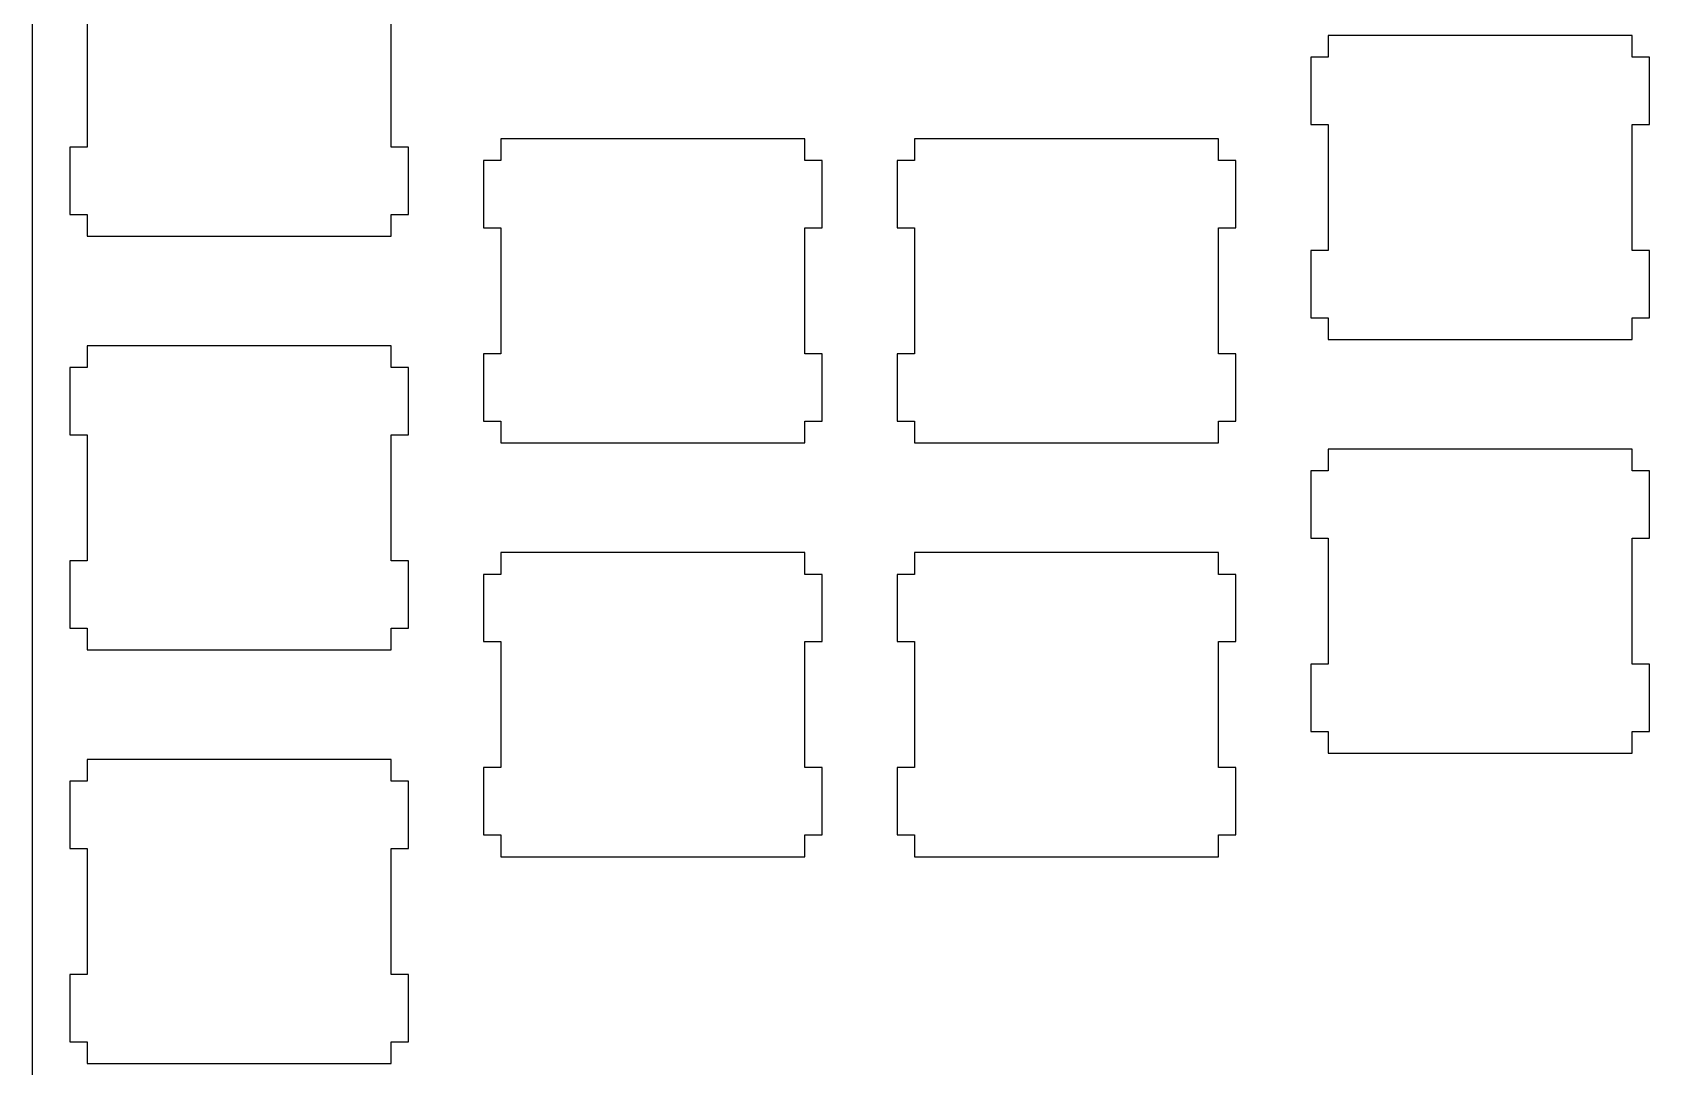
# Model space of a CAD drawing. Header units: millimetres. Extents: x 78 to 219, y 34 to 177.
# Drawn here: x 78.4 to 152.9, y 93.6 to 141.3 of the extents above; entities that cross this region are included whole.
import ezdxf

# ---------------------------------------------------------------- set-up
doc = ezdxf.new("R2010")
doc.units = ezdxf.units.MM
doc.header["$MEASUREMENT"] = 0

# ---------------------------------------------------------------- blocks, each defined once
blk = doc.blocks.new('block 5')
at = {"color": 7, "lineweight": 25, "true_color": 0xffffff}
blk.add_lwpolyline([(78.398, 33.629), (78.398, 176.98)], dxfattribs=at)
blk = doc.blocks.new('block 206')
at = {"color": 7, "lineweight": 25, "true_color": 0xffffff}
blk.add_lwpolyline([(80.923, 107.781), (80.923, 106.78)], dxfattribs=at)
blk = doc.blocks.new('block 207')
at = {"color": 7, "lineweight": 25, "true_color": 0xffffff}
blk.add_lwpolyline([(80.923, 106.78), (80.122, 106.78)], dxfattribs=at)
blk = doc.blocks.new('block 208')
at = {"color": 7, "lineweight": 25, "true_color": 0xffffff}
blk.add_lwpolyline([(80.122, 106.78), (80.122, 103.681)], dxfattribs=at)
blk = doc.blocks.new('block 209')
at = {"color": 7, "lineweight": 25, "true_color": 0xffffff}
blk.add_lwpolyline([(80.122, 103.681), (80.923, 103.681)], dxfattribs=at)
blk = doc.blocks.new('block 210')
at = {"color": 7, "lineweight": 25, "true_color": 0xffffff}
blk.add_lwpolyline([(80.923, 103.681), (80.923, 97.881)], dxfattribs=at)
blk = doc.blocks.new('block 211')
at = {"color": 7, "lineweight": 25, "true_color": 0xffffff}
blk.add_lwpolyline([(80.923, 97.881), (80.122, 97.881)], dxfattribs=at)
blk = doc.blocks.new('block 212')
at = {"color": 7, "lineweight": 25, "true_color": 0xffffff}
blk.add_lwpolyline([(80.122, 97.881), (80.122, 94.78)], dxfattribs=at)
blk = doc.blocks.new('block 213')
at = {"color": 7, "lineweight": 25, "true_color": 0xffffff}
blk.add_lwpolyline([(80.122, 94.78), (80.923, 94.78)], dxfattribs=at)
blk = doc.blocks.new('block 214')
at = {"color": 7, "lineweight": 25, "true_color": 0xffffff}
blk.add_lwpolyline([(80.923, 94.78), (80.923, 93.781)], dxfattribs=at)
blk = doc.blocks.new('block 215')
at = {"color": 7, "lineweight": 25, "true_color": 0xffffff}
blk.add_lwpolyline([(80.923, 93.781), (94.922, 93.781)], dxfattribs=at)
blk = doc.blocks.new('block 216')
at = {"color": 7, "lineweight": 25, "true_color": 0xffffff}
blk.add_lwpolyline([(94.922, 93.781), (94.922, 94.78)], dxfattribs=at)
blk = doc.blocks.new('block 217')
at = {"color": 7, "lineweight": 25, "true_color": 0xffffff}
blk.add_lwpolyline([(94.922, 94.78), (95.723, 94.78)], dxfattribs=at)
blk = doc.blocks.new('block 218')
at = {"color": 7, "lineweight": 25, "true_color": 0xffffff}
blk.add_lwpolyline([(95.723, 94.78), (95.723, 97.881)], dxfattribs=at)
blk = doc.blocks.new('block 219')
at = {"color": 7, "lineweight": 25, "true_color": 0xffffff}
blk.add_lwpolyline([(95.723, 97.881), (94.922, 97.881)], dxfattribs=at)
blk = doc.blocks.new('block 220')
at = {"color": 7, "lineweight": 25, "true_color": 0xffffff}
blk.add_lwpolyline([(94.922, 97.881), (94.922, 103.681)], dxfattribs=at)
blk = doc.blocks.new('block 221')
at = {"color": 7, "lineweight": 25, "true_color": 0xffffff}
blk.add_lwpolyline([(94.922, 103.681), (95.723, 103.681)], dxfattribs=at)
blk = doc.blocks.new('block 222')
at = {"color": 7, "lineweight": 25, "true_color": 0xffffff}
blk.add_lwpolyline([(95.723, 103.681), (95.723, 106.78)], dxfattribs=at)
blk = doc.blocks.new('block 223')
at = {"color": 7, "lineweight": 25, "true_color": 0xffffff}
blk.add_lwpolyline([(95.723, 106.78), (94.922, 106.78)], dxfattribs=at)
blk = doc.blocks.new('block 224')
at = {"color": 7, "lineweight": 25, "true_color": 0xffffff}
blk.add_lwpolyline([(94.922, 106.78), (94.922, 107.781)], dxfattribs=at)
blk = doc.blocks.new('block 225')
at = {"color": 7, "lineweight": 25, "true_color": 0xffffff}
blk.add_lwpolyline([(94.922, 107.781), (80.923, 107.781)], dxfattribs=at)
blk = doc.blocks.new('block 246')
at = {"color": 7, "lineweight": 25, "true_color": 0xffffff}
blk.add_lwpolyline([(119.023, 117.306), (119.023, 116.305)], dxfattribs=at)
blk = doc.blocks.new('block 247')
at = {"color": 7, "lineweight": 25, "true_color": 0xffffff}
blk.add_lwpolyline([(119.023, 116.305), (118.222, 116.305)], dxfattribs=at)
blk = doc.blocks.new('block 248')
at = {"color": 7, "lineweight": 25, "true_color": 0xffffff}
blk.add_lwpolyline([(118.222, 116.305), (118.222, 113.206)], dxfattribs=at)
blk = doc.blocks.new('block 249')
at = {"color": 7, "lineweight": 25, "true_color": 0xffffff}
blk.add_lwpolyline([(118.222, 113.206), (119.023, 113.206)], dxfattribs=at)
blk = doc.blocks.new('block 250')
at = {"color": 7, "lineweight": 25, "true_color": 0xffffff}
blk.add_lwpolyline([(119.023, 113.206), (119.023, 107.406)], dxfattribs=at)
blk = doc.blocks.new('block 251')
at = {"color": 7, "lineweight": 25, "true_color": 0xffffff}
blk.add_lwpolyline([(119.023, 107.406), (118.222, 107.406)], dxfattribs=at)
blk = doc.blocks.new('block 252')
at = {"color": 7, "lineweight": 25, "true_color": 0xffffff}
blk.add_lwpolyline([(118.222, 107.406), (118.222, 104.305)], dxfattribs=at)
blk = doc.blocks.new('block 253')
at = {"color": 7, "lineweight": 25, "true_color": 0xffffff}
blk.add_lwpolyline([(118.222, 104.305), (119.023, 104.305)], dxfattribs=at)
blk = doc.blocks.new('block 254')
at = {"color": 7, "lineweight": 25, "true_color": 0xffffff}
blk.add_lwpolyline([(119.023, 104.305), (119.023, 103.306)], dxfattribs=at)
blk = doc.blocks.new('block 255')
at = {"color": 7, "lineweight": 25, "true_color": 0xffffff}
blk.add_lwpolyline([(119.023, 103.306), (133.022, 103.306)], dxfattribs=at)
blk = doc.blocks.new('block 256')
at = {"color": 7, "lineweight": 25, "true_color": 0xffffff}
blk.add_lwpolyline([(133.022, 103.306), (133.022, 104.305)], dxfattribs=at)
blk = doc.blocks.new('block 257')
at = {"color": 7, "lineweight": 25, "true_color": 0xffffff}
blk.add_lwpolyline([(133.022, 104.305), (133.823, 104.305)], dxfattribs=at)
blk = doc.blocks.new('block 258')
at = {"color": 7, "lineweight": 25, "true_color": 0xffffff}
blk.add_lwpolyline([(133.823, 104.305), (133.823, 107.406)], dxfattribs=at)
blk = doc.blocks.new('block 259')
at = {"color": 7, "lineweight": 25, "true_color": 0xffffff}
blk.add_lwpolyline([(133.823, 107.406), (133.022, 107.406)], dxfattribs=at)
blk = doc.blocks.new('block 260')
at = {"color": 7, "lineweight": 25, "true_color": 0xffffff}
blk.add_lwpolyline([(133.022, 107.406), (133.022, 113.206)], dxfattribs=at)
blk = doc.blocks.new('block 261')
at = {"color": 7, "lineweight": 25, "true_color": 0xffffff}
blk.add_lwpolyline([(133.022, 113.206), (133.823, 113.206)], dxfattribs=at)
blk = doc.blocks.new('block 262')
at = {"color": 7, "lineweight": 25, "true_color": 0xffffff}
blk.add_lwpolyline([(133.823, 113.206), (133.823, 116.305)], dxfattribs=at)
blk = doc.blocks.new('block 263')
at = {"color": 7, "lineweight": 25, "true_color": 0xffffff}
blk.add_lwpolyline([(133.823, 116.305), (133.022, 116.305)], dxfattribs=at)
blk = doc.blocks.new('block 264')
at = {"color": 7, "lineweight": 25, "true_color": 0xffffff}
blk.add_lwpolyline([(133.022, 116.305), (133.022, 117.306)], dxfattribs=at)
blk = doc.blocks.new('block 265')
at = {"color": 7, "lineweight": 25, "true_color": 0xffffff}
blk.add_lwpolyline([(133.022, 117.306), (119.023, 117.306)], dxfattribs=at)
blk = doc.blocks.new('block 266')
at = {"color": 7, "lineweight": 25, "true_color": 0xffffff}
blk.add_lwpolyline([(99.973, 117.306), (99.973, 116.305)], dxfattribs=at)
blk = doc.blocks.new('block 267')
at = {"color": 7, "lineweight": 25, "true_color": 0xffffff}
blk.add_lwpolyline([(99.973, 116.305), (99.172, 116.305)], dxfattribs=at)
blk = doc.blocks.new('block 268')
at = {"color": 7, "lineweight": 25, "true_color": 0xffffff}
blk.add_lwpolyline([(99.172, 116.305), (99.172, 113.206)], dxfattribs=at)
blk = doc.blocks.new('block 269')
at = {"color": 7, "lineweight": 25, "true_color": 0xffffff}
blk.add_lwpolyline([(99.172, 113.206), (99.973, 113.206)], dxfattribs=at)
blk = doc.blocks.new('block 270')
at = {"color": 7, "lineweight": 25, "true_color": 0xffffff}
blk.add_lwpolyline([(99.973, 113.206), (99.973, 107.406)], dxfattribs=at)
blk = doc.blocks.new('block 271')
at = {"color": 7, "lineweight": 25, "true_color": 0xffffff}
blk.add_lwpolyline([(99.973, 107.406), (99.172, 107.406)], dxfattribs=at)
blk = doc.blocks.new('block 272')
at = {"color": 7, "lineweight": 25, "true_color": 0xffffff}
blk.add_lwpolyline([(99.172, 107.406), (99.172, 104.305)], dxfattribs=at)
blk = doc.blocks.new('block 273')
at = {"color": 7, "lineweight": 25, "true_color": 0xffffff}
blk.add_lwpolyline([(99.172, 104.305), (99.973, 104.305)], dxfattribs=at)
blk = doc.blocks.new('block 274')
at = {"color": 7, "lineweight": 25, "true_color": 0xffffff}
blk.add_lwpolyline([(99.973, 104.305), (99.973, 103.306)], dxfattribs=at)
blk = doc.blocks.new('block 275')
at = {"color": 7, "lineweight": 25, "true_color": 0xffffff}
blk.add_lwpolyline([(99.973, 103.306), (113.972, 103.306)], dxfattribs=at)
blk = doc.blocks.new('block 276')
at = {"color": 7, "lineweight": 25, "true_color": 0xffffff}
blk.add_lwpolyline([(113.972, 103.306), (113.972, 104.305)], dxfattribs=at)
blk = doc.blocks.new('block 277')
at = {"color": 7, "lineweight": 25, "true_color": 0xffffff}
blk.add_lwpolyline([(113.972, 104.305), (114.773, 104.305)], dxfattribs=at)
blk = doc.blocks.new('block 278')
at = {"color": 7, "lineweight": 25, "true_color": 0xffffff}
blk.add_lwpolyline([(114.773, 104.305), (114.773, 107.406)], dxfattribs=at)
blk = doc.blocks.new('block 279')
at = {"color": 7, "lineweight": 25, "true_color": 0xffffff}
blk.add_lwpolyline([(114.773, 107.406), (113.972, 107.406)], dxfattribs=at)
blk = doc.blocks.new('block 280')
at = {"color": 7, "lineweight": 25, "true_color": 0xffffff}
blk.add_lwpolyline([(113.972, 107.406), (113.972, 113.206)], dxfattribs=at)
blk = doc.blocks.new('block 281')
at = {"color": 7, "lineweight": 25, "true_color": 0xffffff}
blk.add_lwpolyline([(113.972, 113.206), (114.773, 113.206)], dxfattribs=at)
blk = doc.blocks.new('block 282')
at = {"color": 7, "lineweight": 25, "true_color": 0xffffff}
blk.add_lwpolyline([(114.773, 113.206), (114.773, 116.305)], dxfattribs=at)
blk = doc.blocks.new('block 283')
at = {"color": 7, "lineweight": 25, "true_color": 0xffffff}
blk.add_lwpolyline([(114.773, 116.305), (113.972, 116.305)], dxfattribs=at)
blk = doc.blocks.new('block 284')
at = {"color": 7, "lineweight": 25, "true_color": 0xffffff}
blk.add_lwpolyline([(113.972, 116.305), (113.972, 117.306)], dxfattribs=at)
blk = doc.blocks.new('block 285')
at = {"color": 7, "lineweight": 25, "true_color": 0xffffff}
blk.add_lwpolyline([(113.972, 117.306), (99.973, 117.306)], dxfattribs=at)
blk = doc.blocks.new('block 286')
at = {"color": 7, "lineweight": 25, "true_color": 0xffffff}
blk.add_lwpolyline([(138.073, 122.068), (138.073, 121.069)], dxfattribs=at)
blk = doc.blocks.new('block 287')
at = {"color": 7, "lineweight": 25, "true_color": 0xffffff}
blk.add_lwpolyline([(138.073, 121.069), (137.272, 121.069)], dxfattribs=at)
blk = doc.blocks.new('block 288')
at = {"color": 7, "lineweight": 25, "true_color": 0xffffff}
blk.add_lwpolyline([(137.272, 121.069), (137.272, 117.969)], dxfattribs=at)
blk = doc.blocks.new('block 289')
at = {"color": 7, "lineweight": 25, "true_color": 0xffffff}
blk.add_lwpolyline([(137.272, 117.969), (138.073, 117.969)], dxfattribs=at)
blk = doc.blocks.new('block 290')
at = {"color": 7, "lineweight": 25, "true_color": 0xffffff}
blk.add_lwpolyline([(138.073, 117.969), (138.073, 112.169)], dxfattribs=at)
blk = doc.blocks.new('block 291')
at = {"color": 7, "lineweight": 25, "true_color": 0xffffff}
blk.add_lwpolyline([(138.073, 112.169), (137.272, 112.169)], dxfattribs=at)
blk = doc.blocks.new('block 292')
at = {"color": 7, "lineweight": 25, "true_color": 0xffffff}
blk.add_lwpolyline([(137.272, 112.169), (137.272, 109.069)], dxfattribs=at)
blk = doc.blocks.new('block 293')
at = {"color": 7, "lineweight": 25, "true_color": 0xffffff}
blk.add_lwpolyline([(137.272, 109.069), (138.073, 109.069)], dxfattribs=at)
blk = doc.blocks.new('block 294')
at = {"color": 7, "lineweight": 25, "true_color": 0xffffff}
blk.add_lwpolyline([(138.073, 109.069), (138.073, 108.069)], dxfattribs=at)
blk = doc.blocks.new('block 295')
at = {"color": 7, "lineweight": 25, "true_color": 0xffffff}
blk.add_lwpolyline([(138.073, 108.069), (152.072, 108.069)], dxfattribs=at)
blk = doc.blocks.new('block 296')
at = {"color": 7, "lineweight": 25, "true_color": 0xffffff}
blk.add_lwpolyline([(152.072, 108.069), (152.072, 109.069)], dxfattribs=at)
blk = doc.blocks.new('block 297')
at = {"color": 7, "lineweight": 25, "true_color": 0xffffff}
blk.add_lwpolyline([(152.072, 109.069), (152.873, 109.069)], dxfattribs=at)
blk = doc.blocks.new('block 298')
at = {"color": 7, "lineweight": 25, "true_color": 0xffffff}
blk.add_lwpolyline([(152.873, 109.069), (152.873, 112.169)], dxfattribs=at)
blk = doc.blocks.new('block 299')
at = {"color": 7, "lineweight": 25, "true_color": 0xffffff}
blk.add_lwpolyline([(152.873, 112.169), (152.072, 112.169)], dxfattribs=at)
blk = doc.blocks.new('block 300')
at = {"color": 7, "lineweight": 25, "true_color": 0xffffff}
blk.add_lwpolyline([(152.072, 112.169), (152.072, 117.969)], dxfattribs=at)
blk = doc.blocks.new('block 301')
at = {"color": 7, "lineweight": 25, "true_color": 0xffffff}
blk.add_lwpolyline([(152.072, 117.969), (152.873, 117.969)], dxfattribs=at)
blk = doc.blocks.new('block 302')
at = {"color": 7, "lineweight": 25, "true_color": 0xffffff}
blk.add_lwpolyline([(152.873, 117.969), (152.873, 121.069)], dxfattribs=at)
blk = doc.blocks.new('block 303')
at = {"color": 7, "lineweight": 25, "true_color": 0xffffff}
blk.add_lwpolyline([(152.873, 121.069), (152.072, 121.069)], dxfattribs=at)
blk = doc.blocks.new('block 304')
at = {"color": 7, "lineweight": 25, "true_color": 0xffffff}
blk.add_lwpolyline([(152.072, 121.069), (152.072, 122.068)], dxfattribs=at)
blk = doc.blocks.new('block 305')
at = {"color": 7, "lineweight": 25, "true_color": 0xffffff}
blk.add_lwpolyline([(152.072, 122.068), (138.073, 122.068)], dxfattribs=at)
blk = doc.blocks.new('block 306')
at = {"color": 7, "lineweight": 25, "true_color": 0xffffff}
blk.add_lwpolyline([(80.923, 126.831), (80.923, 125.83)], dxfattribs=at)
blk = doc.blocks.new('block 307')
at = {"color": 7, "lineweight": 25, "true_color": 0xffffff}
blk.add_lwpolyline([(80.923, 125.83), (80.122, 125.83)], dxfattribs=at)
blk = doc.blocks.new('block 308')
at = {"color": 7, "lineweight": 25, "true_color": 0xffffff}
blk.add_lwpolyline([(80.122, 125.83), (80.122, 122.731)], dxfattribs=at)
blk = doc.blocks.new('block 309')
at = {"color": 7, "lineweight": 25, "true_color": 0xffffff}
blk.add_lwpolyline([(80.122, 122.731), (80.923, 122.731)], dxfattribs=at)
blk = doc.blocks.new('block 310')
at = {"color": 7, "lineweight": 25, "true_color": 0xffffff}
blk.add_lwpolyline([(80.923, 122.731), (80.923, 116.931)], dxfattribs=at)
blk = doc.blocks.new('block 311')
at = {"color": 7, "lineweight": 25, "true_color": 0xffffff}
blk.add_lwpolyline([(80.923, 116.931), (80.122, 116.931)], dxfattribs=at)
blk = doc.blocks.new('block 312')
at = {"color": 7, "lineweight": 25, "true_color": 0xffffff}
blk.add_lwpolyline([(80.122, 116.931), (80.122, 113.83)], dxfattribs=at)
blk = doc.blocks.new('block 313')
at = {"color": 7, "lineweight": 25, "true_color": 0xffffff}
blk.add_lwpolyline([(80.122, 113.83), (80.923, 113.83)], dxfattribs=at)
blk = doc.blocks.new('block 314')
at = {"color": 7, "lineweight": 25, "true_color": 0xffffff}
blk.add_lwpolyline([(80.923, 113.83), (80.923, 112.831)], dxfattribs=at)
blk = doc.blocks.new('block 315')
at = {"color": 7, "lineweight": 25, "true_color": 0xffffff}
blk.add_lwpolyline([(80.923, 112.831), (94.922, 112.831)], dxfattribs=at)
blk = doc.blocks.new('block 316')
at = {"color": 7, "lineweight": 25, "true_color": 0xffffff}
blk.add_lwpolyline([(94.922, 112.831), (94.922, 113.83)], dxfattribs=at)
blk = doc.blocks.new('block 317')
at = {"color": 7, "lineweight": 25, "true_color": 0xffffff}
blk.add_lwpolyline([(94.922, 113.83), (95.723, 113.83)], dxfattribs=at)
blk = doc.blocks.new('block 318')
at = {"color": 7, "lineweight": 25, "true_color": 0xffffff}
blk.add_lwpolyline([(95.723, 113.83), (95.723, 116.931)], dxfattribs=at)
blk = doc.blocks.new('block 319')
at = {"color": 7, "lineweight": 25, "true_color": 0xffffff}
blk.add_lwpolyline([(95.723, 116.931), (94.922, 116.931)], dxfattribs=at)
blk = doc.blocks.new('block 320')
at = {"color": 7, "lineweight": 25, "true_color": 0xffffff}
blk.add_lwpolyline([(94.922, 116.931), (94.922, 122.731)], dxfattribs=at)
blk = doc.blocks.new('block 321')
at = {"color": 7, "lineweight": 25, "true_color": 0xffffff}
blk.add_lwpolyline([(94.922, 122.731), (95.723, 122.731)], dxfattribs=at)
blk = doc.blocks.new('block 322')
at = {"color": 7, "lineweight": 25, "true_color": 0xffffff}
blk.add_lwpolyline([(95.723, 122.731), (95.723, 125.83)], dxfattribs=at)
blk = doc.blocks.new('block 323')
at = {"color": 7, "lineweight": 25, "true_color": 0xffffff}
blk.add_lwpolyline([(95.723, 125.83), (94.922, 125.83)], dxfattribs=at)
blk = doc.blocks.new('block 324')
at = {"color": 7, "lineweight": 25, "true_color": 0xffffff}
blk.add_lwpolyline([(94.922, 125.83), (94.922, 126.831)], dxfattribs=at)
blk = doc.blocks.new('block 325')
at = {"color": 7, "lineweight": 25, "true_color": 0xffffff}
blk.add_lwpolyline([(94.922, 126.831), (80.923, 126.831)], dxfattribs=at)
blk = doc.blocks.new('block 346')
at = {"color": 7, "lineweight": 25, "true_color": 0xffffff}
blk.add_lwpolyline([(119.023, 136.356), (119.023, 135.355)], dxfattribs=at)
blk = doc.blocks.new('block 347')
at = {"color": 7, "lineweight": 25, "true_color": 0xffffff}
blk.add_lwpolyline([(119.023, 135.355), (118.222, 135.355)], dxfattribs=at)
blk = doc.blocks.new('block 348')
at = {"color": 7, "lineweight": 25, "true_color": 0xffffff}
blk.add_lwpolyline([(118.222, 135.355), (118.222, 132.256)], dxfattribs=at)
blk = doc.blocks.new('block 349')
at = {"color": 7, "lineweight": 25, "true_color": 0xffffff}
blk.add_lwpolyline([(118.222, 132.256), (119.023, 132.256)], dxfattribs=at)
blk = doc.blocks.new('block 350')
at = {"color": 7, "lineweight": 25, "true_color": 0xffffff}
blk.add_lwpolyline([(119.023, 132.256), (119.023, 126.456)], dxfattribs=at)
blk = doc.blocks.new('block 351')
at = {"color": 7, "lineweight": 25, "true_color": 0xffffff}
blk.add_lwpolyline([(119.023, 126.456), (118.222, 126.456)], dxfattribs=at)
blk = doc.blocks.new('block 352')
at = {"color": 7, "lineweight": 25, "true_color": 0xffffff}
blk.add_lwpolyline([(118.222, 126.456), (118.222, 123.355)], dxfattribs=at)
blk = doc.blocks.new('block 353')
at = {"color": 7, "lineweight": 25, "true_color": 0xffffff}
blk.add_lwpolyline([(118.222, 123.355), (119.023, 123.355)], dxfattribs=at)
blk = doc.blocks.new('block 354')
at = {"color": 7, "lineweight": 25, "true_color": 0xffffff}
blk.add_lwpolyline([(119.023, 123.355), (119.023, 122.356)], dxfattribs=at)
blk = doc.blocks.new('block 355')
at = {"color": 7, "lineweight": 25, "true_color": 0xffffff}
blk.add_lwpolyline([(119.023, 122.356), (133.022, 122.356)], dxfattribs=at)
blk = doc.blocks.new('block 356')
at = {"color": 7, "lineweight": 25, "true_color": 0xffffff}
blk.add_lwpolyline([(133.022, 122.356), (133.022, 123.355)], dxfattribs=at)
blk = doc.blocks.new('block 357')
at = {"color": 7, "lineweight": 25, "true_color": 0xffffff}
blk.add_lwpolyline([(133.022, 123.355), (133.823, 123.355)], dxfattribs=at)
blk = doc.blocks.new('block 358')
at = {"color": 7, "lineweight": 25, "true_color": 0xffffff}
blk.add_lwpolyline([(133.823, 123.355), (133.823, 126.456)], dxfattribs=at)
blk = doc.blocks.new('block 359')
at = {"color": 7, "lineweight": 25, "true_color": 0xffffff}
blk.add_lwpolyline([(133.823, 126.456), (133.022, 126.456)], dxfattribs=at)
blk = doc.blocks.new('block 360')
at = {"color": 7, "lineweight": 25, "true_color": 0xffffff}
blk.add_lwpolyline([(133.022, 126.456), (133.022, 132.256)], dxfattribs=at)
blk = doc.blocks.new('block 361')
at = {"color": 7, "lineweight": 25, "true_color": 0xffffff}
blk.add_lwpolyline([(133.022, 132.256), (133.823, 132.256)], dxfattribs=at)
blk = doc.blocks.new('block 362')
at = {"color": 7, "lineweight": 25, "true_color": 0xffffff}
blk.add_lwpolyline([(133.823, 132.256), (133.823, 135.355)], dxfattribs=at)
blk = doc.blocks.new('block 363')
at = {"color": 7, "lineweight": 25, "true_color": 0xffffff}
blk.add_lwpolyline([(133.823, 135.355), (133.022, 135.355)], dxfattribs=at)
blk = doc.blocks.new('block 364')
at = {"color": 7, "lineweight": 25, "true_color": 0xffffff}
blk.add_lwpolyline([(133.022, 135.355), (133.022, 136.356)], dxfattribs=at)
blk = doc.blocks.new('block 365')
at = {"color": 7, "lineweight": 25, "true_color": 0xffffff}
blk.add_lwpolyline([(133.022, 136.356), (119.023, 136.356)], dxfattribs=at)
blk = doc.blocks.new('block 366')
at = {"color": 7, "lineweight": 25, "true_color": 0xffffff}
blk.add_lwpolyline([(99.973, 136.356), (99.973, 135.355)], dxfattribs=at)
blk = doc.blocks.new('block 367')
at = {"color": 7, "lineweight": 25, "true_color": 0xffffff}
blk.add_lwpolyline([(99.973, 135.355), (99.172, 135.355)], dxfattribs=at)
blk = doc.blocks.new('block 368')
at = {"color": 7, "lineweight": 25, "true_color": 0xffffff}
blk.add_lwpolyline([(99.172, 135.355), (99.172, 132.256)], dxfattribs=at)
blk = doc.blocks.new('block 369')
at = {"color": 7, "lineweight": 25, "true_color": 0xffffff}
blk.add_lwpolyline([(99.172, 132.256), (99.973, 132.256)], dxfattribs=at)
blk = doc.blocks.new('block 370')
at = {"color": 7, "lineweight": 25, "true_color": 0xffffff}
blk.add_lwpolyline([(99.973, 132.256), (99.973, 126.456)], dxfattribs=at)
blk = doc.blocks.new('block 371')
at = {"color": 7, "lineweight": 25, "true_color": 0xffffff}
blk.add_lwpolyline([(99.973, 126.456), (99.172, 126.456)], dxfattribs=at)
blk = doc.blocks.new('block 372')
at = {"color": 7, "lineweight": 25, "true_color": 0xffffff}
blk.add_lwpolyline([(99.172, 126.456), (99.172, 123.355)], dxfattribs=at)
blk = doc.blocks.new('block 373')
at = {"color": 7, "lineweight": 25, "true_color": 0xffffff}
blk.add_lwpolyline([(99.172, 123.355), (99.973, 123.355)], dxfattribs=at)
blk = doc.blocks.new('block 374')
at = {"color": 7, "lineweight": 25, "true_color": 0xffffff}
blk.add_lwpolyline([(99.973, 123.355), (99.973, 122.356)], dxfattribs=at)
blk = doc.blocks.new('block 375')
at = {"color": 7, "lineweight": 25, "true_color": 0xffffff}
blk.add_lwpolyline([(99.973, 122.356), (113.972, 122.356)], dxfattribs=at)
blk = doc.blocks.new('block 376')
at = {"color": 7, "lineweight": 25, "true_color": 0xffffff}
blk.add_lwpolyline([(113.972, 122.356), (113.972, 123.355)], dxfattribs=at)
blk = doc.blocks.new('block 377')
at = {"color": 7, "lineweight": 25, "true_color": 0xffffff}
blk.add_lwpolyline([(113.972, 123.355), (114.773, 123.355)], dxfattribs=at)
blk = doc.blocks.new('block 378')
at = {"color": 7, "lineweight": 25, "true_color": 0xffffff}
blk.add_lwpolyline([(114.773, 123.355), (114.773, 126.456)], dxfattribs=at)
blk = doc.blocks.new('block 379')
at = {"color": 7, "lineweight": 25, "true_color": 0xffffff}
blk.add_lwpolyline([(114.773, 126.456), (113.972, 126.456)], dxfattribs=at)
blk = doc.blocks.new('block 380')
at = {"color": 7, "lineweight": 25, "true_color": 0xffffff}
blk.add_lwpolyline([(113.972, 126.456), (113.972, 132.256)], dxfattribs=at)
blk = doc.blocks.new('block 381')
at = {"color": 7, "lineweight": 25, "true_color": 0xffffff}
blk.add_lwpolyline([(113.972, 132.256), (114.773, 132.256)], dxfattribs=at)
blk = doc.blocks.new('block 382')
at = {"color": 7, "lineweight": 25, "true_color": 0xffffff}
blk.add_lwpolyline([(114.773, 132.256), (114.773, 135.355)], dxfattribs=at)
blk = doc.blocks.new('block 383')
at = {"color": 7, "lineweight": 25, "true_color": 0xffffff}
blk.add_lwpolyline([(114.773, 135.355), (113.972, 135.355)], dxfattribs=at)
blk = doc.blocks.new('block 384')
at = {"color": 7, "lineweight": 25, "true_color": 0xffffff}
blk.add_lwpolyline([(113.972, 135.355), (113.972, 136.356)], dxfattribs=at)
blk = doc.blocks.new('block 385')
at = {"color": 7, "lineweight": 25, "true_color": 0xffffff}
blk.add_lwpolyline([(113.972, 136.356), (99.973, 136.356)], dxfattribs=at)
blk = doc.blocks.new('block 386')
at = {"color": 7, "lineweight": 25, "true_color": 0xffffff}
blk.add_lwpolyline([(138.073, 141.118), (138.073, 140.119)], dxfattribs=at)
blk = doc.blocks.new('block 387')
at = {"color": 7, "lineweight": 25, "true_color": 0xffffff}
blk.add_lwpolyline([(138.073, 140.119), (137.272, 140.119)], dxfattribs=at)
blk = doc.blocks.new('block 388')
at = {"color": 7, "lineweight": 25, "true_color": 0xffffff}
blk.add_lwpolyline([(137.272, 140.119), (137.272, 137.019)], dxfattribs=at)
blk = doc.blocks.new('block 389')
at = {"color": 7, "lineweight": 25, "true_color": 0xffffff}
blk.add_lwpolyline([(137.272, 137.019), (138.073, 137.019)], dxfattribs=at)
blk = doc.blocks.new('block 390')
at = {"color": 7, "lineweight": 25, "true_color": 0xffffff}
blk.add_lwpolyline([(138.073, 137.019), (138.073, 131.219)], dxfattribs=at)
blk = doc.blocks.new('block 391')
at = {"color": 7, "lineweight": 25, "true_color": 0xffffff}
blk.add_lwpolyline([(138.073, 131.219), (137.272, 131.219)], dxfattribs=at)
blk = doc.blocks.new('block 392')
at = {"color": 7, "lineweight": 25, "true_color": 0xffffff}
blk.add_lwpolyline([(137.272, 131.219), (137.272, 128.119)], dxfattribs=at)
blk = doc.blocks.new('block 393')
at = {"color": 7, "lineweight": 25, "true_color": 0xffffff}
blk.add_lwpolyline([(137.272, 128.119), (138.073, 128.119)], dxfattribs=at)
blk = doc.blocks.new('block 394')
at = {"color": 7, "lineweight": 25, "true_color": 0xffffff}
blk.add_lwpolyline([(138.073, 128.119), (138.073, 127.119)], dxfattribs=at)
blk = doc.blocks.new('block 395')
at = {"color": 7, "lineweight": 25, "true_color": 0xffffff}
blk.add_lwpolyline([(138.073, 127.119), (152.072, 127.119)], dxfattribs=at)
blk = doc.blocks.new('block 396')
at = {"color": 7, "lineweight": 25, "true_color": 0xffffff}
blk.add_lwpolyline([(152.072, 127.119), (152.072, 128.119)], dxfattribs=at)
blk = doc.blocks.new('block 397')
at = {"color": 7, "lineweight": 25, "true_color": 0xffffff}
blk.add_lwpolyline([(152.072, 128.119), (152.873, 128.119)], dxfattribs=at)
blk = doc.blocks.new('block 398')
at = {"color": 7, "lineweight": 25, "true_color": 0xffffff}
blk.add_lwpolyline([(152.873, 128.119), (152.873, 131.219)], dxfattribs=at)
blk = doc.blocks.new('block 399')
at = {"color": 7, "lineweight": 25, "true_color": 0xffffff}
blk.add_lwpolyline([(152.873, 131.219), (152.072, 131.219)], dxfattribs=at)
blk = doc.blocks.new('block 400')
at = {"color": 7, "lineweight": 25, "true_color": 0xffffff}
blk.add_lwpolyline([(152.072, 131.219), (152.072, 137.019)], dxfattribs=at)
blk = doc.blocks.new('block 401')
at = {"color": 7, "lineweight": 25, "true_color": 0xffffff}
blk.add_lwpolyline([(152.072, 137.019), (152.873, 137.019)], dxfattribs=at)
blk = doc.blocks.new('block 402')
at = {"color": 7, "lineweight": 25, "true_color": 0xffffff}
blk.add_lwpolyline([(152.873, 137.019), (152.873, 140.119)], dxfattribs=at)
blk = doc.blocks.new('block 403')
at = {"color": 7, "lineweight": 25, "true_color": 0xffffff}
blk.add_lwpolyline([(152.873, 140.119), (152.072, 140.119)], dxfattribs=at)
blk = doc.blocks.new('block 404')
at = {"color": 7, "lineweight": 25, "true_color": 0xffffff}
blk.add_lwpolyline([(152.072, 140.119), (152.072, 141.118)], dxfattribs=at)
blk = doc.blocks.new('block 405')
at = {"color": 7, "lineweight": 25, "true_color": 0xffffff}
blk.add_lwpolyline([(152.072, 141.118), (138.073, 141.118)], dxfattribs=at)
blk = doc.blocks.new('block 410')
at = {"color": 7, "lineweight": 25, "true_color": 0xffffff}
blk.add_lwpolyline([(80.923, 141.781), (80.923, 135.981)], dxfattribs=at)
blk = doc.blocks.new('block 411')
at = {"color": 7, "lineweight": 25, "true_color": 0xffffff}
blk.add_lwpolyline([(80.923, 135.981), (80.122, 135.981)], dxfattribs=at)
blk = doc.blocks.new('block 412')
at = {"color": 7, "lineweight": 25, "true_color": 0xffffff}
blk.add_lwpolyline([(80.122, 135.981), (80.122, 132.88)], dxfattribs=at)
blk = doc.blocks.new('block 413')
at = {"color": 7, "lineweight": 25, "true_color": 0xffffff}
blk.add_lwpolyline([(80.122, 132.88), (80.923, 132.88)], dxfattribs=at)
blk = doc.blocks.new('block 414')
at = {"color": 7, "lineweight": 25, "true_color": 0xffffff}
blk.add_lwpolyline([(80.923, 132.88), (80.923, 131.881)], dxfattribs=at)
blk = doc.blocks.new('block 415')
at = {"color": 7, "lineweight": 25, "true_color": 0xffffff}
blk.add_lwpolyline([(80.923, 131.881), (94.922, 131.881)], dxfattribs=at)
blk = doc.blocks.new('block 416')
at = {"color": 7, "lineweight": 25, "true_color": 0xffffff}
blk.add_lwpolyline([(94.922, 131.881), (94.922, 132.88)], dxfattribs=at)
blk = doc.blocks.new('block 417')
at = {"color": 7, "lineweight": 25, "true_color": 0xffffff}
blk.add_lwpolyline([(94.922, 132.88), (95.723, 132.88)], dxfattribs=at)
blk = doc.blocks.new('block 418')
at = {"color": 7, "lineweight": 25, "true_color": 0xffffff}
blk.add_lwpolyline([(95.723, 132.88), (95.723, 135.981)], dxfattribs=at)
blk = doc.blocks.new('block 419')
at = {"color": 7, "lineweight": 25, "true_color": 0xffffff}
blk.add_lwpolyline([(95.723, 135.981), (94.922, 135.981)], dxfattribs=at)
blk = doc.blocks.new('block 420')
at = {"color": 7, "lineweight": 25, "true_color": 0xffffff}
blk.add_lwpolyline([(94.922, 135.981), (94.922, 141.781)], dxfattribs=at)

msp = doc.modelspace()

# ---------------------------------------------------------------- block references
for name in ['block 5', 'block 410', 'block 420', 'block 386', 'block 405', 'block 404', 'block 387', 'block 388', 'block 403', 'block 402', 'block 366', 'block 385', 'block 384', 'block 346', 'block 365', 'block 364', 'block 389', 'block 390', 'block 400', 'block 401', 'block 411', 'block 412', 'block 419', 'block 418', 'block 367', 'block 368', 'block 383', 'block 382', 'block 347', 'block 348', 'block 363', 'block 362', 'block 413', 'block 414', 'block 416', 'block 417', 'block 415', 'block 369', 'block 370', 'block 380', 'block 381', 'block 349', 'block 350', 'block 360', 'block 361', 'block 391', 'block 392', 'block 399', 'block 398', 'block 393', 'block 394', 'block 396', 'block 397', 'block 306', 'block 325', 'block 324', 'block 395', 'block 371', 'block 372', 'block 379', 'block 378', 'block 351', 'block 352', 'block 359', 'block 358', 'block 307', 'block 308', 'block 323', 'block 322', 'block 373', 'block 374', 'block 376', 'block 377', 'block 353', 'block 354', 'block 356', 'block 357', 'block 309', 'block 310', 'block 320', 'block 321', 'block 375', 'block 355', 'block 286', 'block 305', 'block 304', 'block 287', 'block 288', 'block 303', 'block 302', 'block 289', 'block 290', 'block 300', 'block 301', 'block 311', 'block 312', 'block 319', 'block 318', 'block 266', 'block 285', 'block 284', 'block 246', 'block 265', 'block 264', 'block 267', 'block 268', 'block 283', 'block 282', 'block 247', 'block 248', 'block 263', 'block 262', 'block 313', 'block 314', 'block 316', 'block 317', 'block 269', 'block 270', 'block 280', 'block 281', 'block 249', 'block 250', 'block 260', 'block 261', 'block 315', 'block 291', 'block 292', 'block 299', 'block 298', 'block 293', 'block 294', 'block 296', 'block 297', 'block 295', 'block 206', 'block 225', 'block 224', 'block 271', 'block 272', 'block 279', 'block 278', 'block 251', 'block 252', 'block 259', 'block 258', 'block 207', 'block 208', 'block 223', 'block 222', 'block 273', 'block 274', 'block 276', 'block 277', 'block 253', 'block 254', 'block 256', 'block 257', 'block 209', 'block 210', 'block 220', 'block 221', 'block 275', 'block 255', 'block 211', 'block 212', 'block 219', 'block 218', 'block 213', 'block 214', 'block 216', 'block 217', 'block 215']:
    msp.add_blockref(name, (0, 0))

doc.saveas('drawing.dxf')
